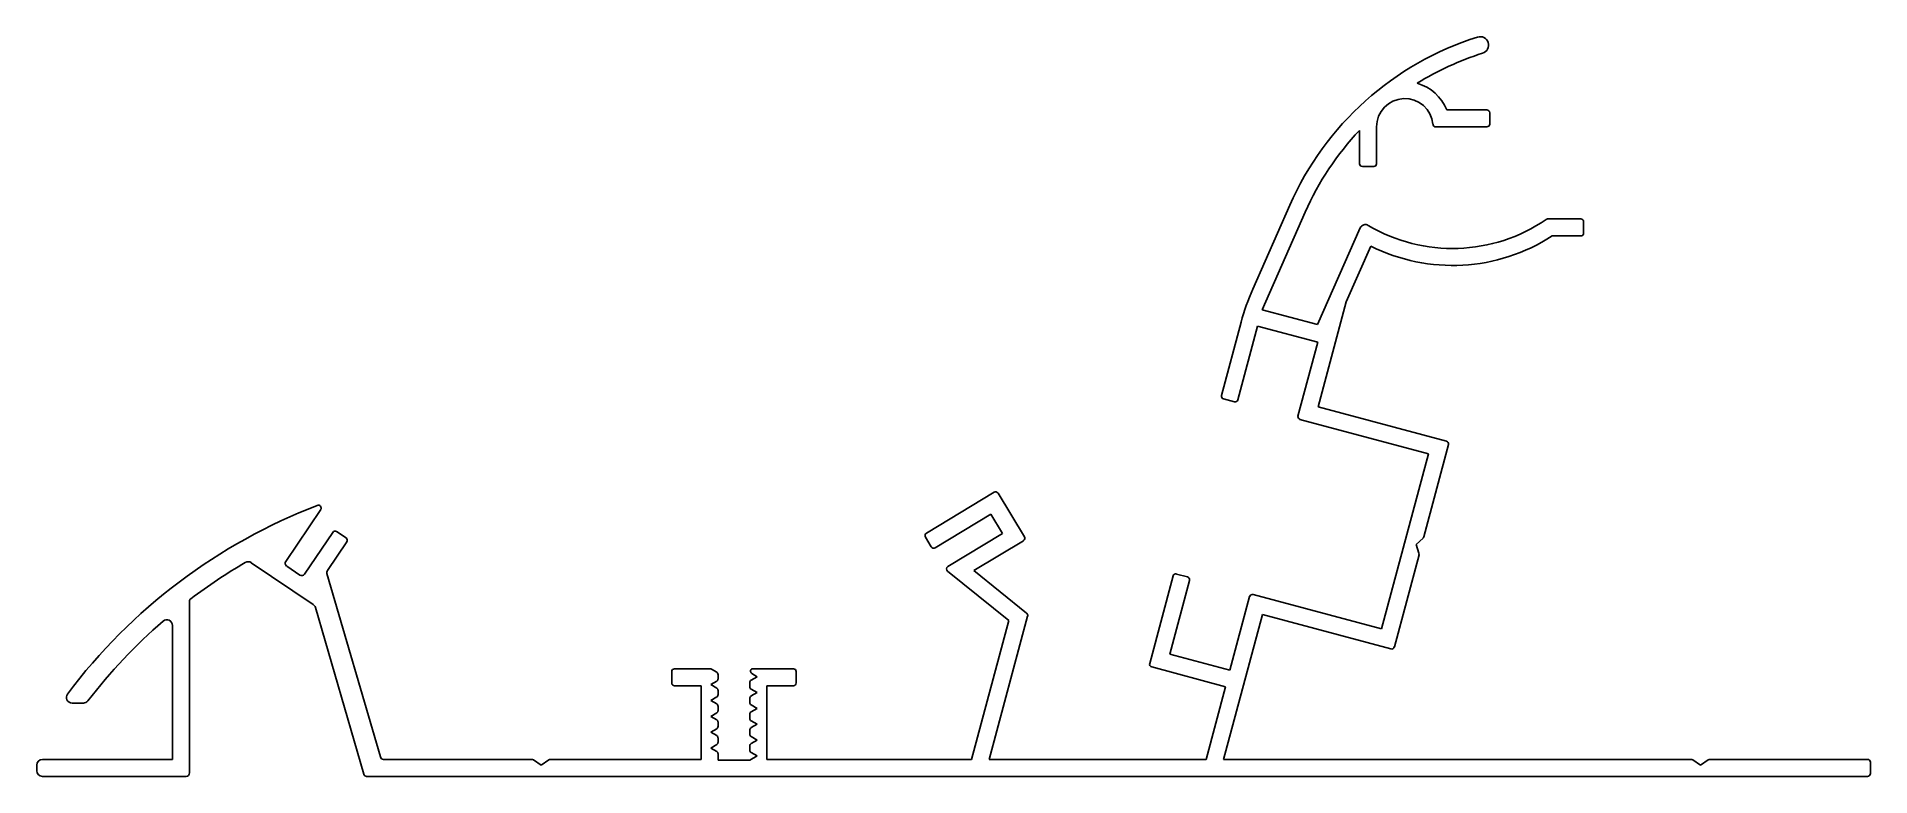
# Model space of a CAD drawing. Extents: x 5 to 167, y 5 to 70.
import ezdxf

# ---------------------------------------------------------------- set-up
doc = ezdxf.new("R2010")
doc.units = 0
doc.layers.get('0').update_dxf_attribs({"linetype": 'CONTINUOUS'})

msp = doc.modelspace()

# ---------------------------------------------------------------- linework, layer by layer
for p, q in [((132.69, 63.8), (129.15, 63.8)), ((132.94, 62.55), (132.94, 63.55)), ((121.44, 61.98), (121.44, 59.05)), ((122.94, 59.05), (122.94, 62.3)), ((128.18, 62.3), (132.69, 62.3)), ((121.69, 58.8), (122.69, 58.8)), ((115.28, 55.38), (112, 47.96)), ((112.84, 46.15), (116.65, 54.77)), ((140.99, 54.17), (138.06, 54.17)), ((141.24, 52.92), (141.24, 53.92)), ((121.5, 53.37), (117.73, 44.84)), ((138.44, 52.67), (140.99, 52.67)), ((120.26, 46.86), (122.43, 51.77)), ((117.73, 44.84), (112.84, 46.15)), ((117.78, 37.58), (120.26, 46.86)), ((110.98, 45.05), (109.24, 38.58)), ((110.69, 38.19), (112.44, 44.71)), ((112.44, 44.71), (117.75, 43.28)), ((117.75, 43.28), (116, 36.76)), ((109.42, 38.27), (110.39, 38.01)), ((129.13, 34.54), (117.78, 37.58)), ((116.18, 36.46), (127.53, 33.42)), ((127.12, 26.1), (129.3, 34.24)), ((127.53, 33.42), (123.39, 17.96)), ((89.16, 30.03), (83.17, 26.41)), ((91.83, 26.1), (89.5, 29.95)), ((26.58, 23.92), (29.66, 28.5)), ((83.94, 25.13), (88.86, 28.1)), ((88.86, 28.1), (89.9, 26.39)), ((30.72, 26.49), (28.23, 22.8)), ((31.9, 26), (31.07, 26.56)), ((83.08, 26.07), (83.6, 25.21)), ((89.9, 26.39), (85.07, 23.47)), ((126.43, 25.43), (127.05, 25.97)), ((30.25, 23.11), (31.97, 25.65)), ((87.37, 23.11), (91.75, 25.75)), ((124.52, 16.37), (126.7, 24.5)), ((126.69, 24.65), (126.43, 25.43)), ((23.52, 23.81), (28.99, 20.13)), ((27.82, 22.72), (26.66, 23.51)), ((34.93, 6.66), (30.21, 22.86)), ((85.04, 23.06), (90.46, 18.7)), ((92.03, 19.36), (87.37, 23.11)), ((106.24, 22.56), (105.28, 22.81)), ((104.97, 22.64), (102.9, 14.91)), ((104.67, 15.73), (106.42, 22.25)), ((18.07, 5.24), (18.07, 20.39)), ((29.19, 19.85), (33.48, 5.12)), ((111.73, 20.83), (109.99, 14.31)), ((123.39, 17.96), (112.04, 21)), ((16.57, 18.27), (16.57, 6.44)), ((90.46, 18.7), (87.17, 6.44)), ((88.73, 6.44), (92.12, 19.1)), ((109.43, 6.44), (112.86, 19.23)), ((112.86, 19.23), (124.21, 16.19)), ((103.08, 14.6), (109.6, 12.86)), ((109.99, 14.31), (104.67, 15.73)), ((60.67, 14.19), (60.67, 13.19)), ((64.06, 14.44), (60.92, 14.44)), ((64.12, 13.04), (64.65, 13.35)), ((64.65, 12.74), (64.12, 13.04)), ((64.65, 14.14), (64.18, 14.41)), ((64.77, 13.56), (64.77, 13.92)), ((67.57, 13.22), (67.57, 12.86)), ((68.22, 13.74), (67.7, 13.44)), ((67.74, 14.02), (68.22, 13.74)), ((71.42, 14.44), (67.86, 14.44)), ((71.67, 13.19), (71.67, 14.19)), ((7.69, 11.41), (8.69, 11.41)), ((60.92, 12.94), (63.27, 12.94)), ((63.27, 12.94), (63.27, 6.44)), ((64.12, 11.64), (64.65, 11.95)), ((64.65, 11.34), (64.12, 11.64)), ((64.77, 12.16), (64.77, 12.52)), ((67.57, 11.82), (67.57, 11.46)), ((67.7, 12.65), (68.22, 12.34)), ((68.22, 12.34), (67.7, 12.04)), ((69.07, 6.44), (69.07, 12.94)), ((69.07, 12.94), (71.42, 12.94)), ((109.6, 12.86), (107.88, 6.44)), ((64.12, 10.24), (64.65, 10.55)), ((64.65, 9.94), (64.12, 10.24)), ((64.77, 10.76), (64.77, 11.12)), ((64.77, 9.36), (64.77, 9.72)), ((67.57, 10.42), (67.57, 10.06)), ((67.7, 11.25), (68.22, 10.94)), ((68.22, 10.94), (67.7, 10.64)), ((67.7, 9.85), (68.22, 9.54)), ((64.12, 8.84), (64.65, 9.15)), ((64.65, 8.54), (64.12, 8.84)), ((64.77, 7.96), (64.77, 8.32)), ((67.57, 9.02), (67.57, 8.66)), ((68.22, 9.54), (67.7, 9.24)), ((67.7, 8.45), (68.22, 8.14)), ((68.22, 8.14), (67.7, 7.84)), ((64.12, 7.44), (64.65, 7.75)), ((64.65, 7.14), (64.12, 7.44)), ((64.77, 6.44), (64.77, 6.92)), ((67.57, 7.62), (67.57, 7.26)), ((68.22, 6.74), (67.57, 6.37)), ((67.7, 7.05), (68.22, 6.74)), ((4.57, 5.94), (4.57, 5.44)), ((16.57, 6.44), (5.07, 6.44)), ((5.07, 4.94), (17.77, 4.94)), ((33.72, 4.94), (166.32, 4.94)), ((48.31, 6.44), (35.22, 6.44)), ((49.14, 5.94), (48.45, 6.4)), ((49.82, 6.4), (49.14, 5.94)), ((63.27, 6.44), (49.96, 6.44)), ((64.77, 6.37), (64.77, 6.44)), ((64.77, 6.44), (64.77, 6.44)), ((67.57, 6.37), (64.77, 6.37)), ((87.17, 6.44), (69.07, 6.44)), ((107.88, 6.44), (88.73, 6.44)), ((150.74, 6.44), (109.43, 6.44)), ((151.57, 5.94), (150.88, 6.4)), ((152.25, 6.4), (151.57, 5.94)), ((166.32, 6.44), (152.39, 6.44)), ((166.57, 5.19), (166.57, 6.19))]:
    msp.add_line(p, q)
for centre, radius, start, end in [((140, 44.46), 27.03, 107.5245, 156.1706), ((132.09, 69.52), 0.75, 287.5245, 107.5245), ((140, 44.46), 25.53, 107.5245, 121.8397), ((125.44, 62.3), 4, 22.0243, 74.1189), ((125.44, 62.3), 2.5, 5.2159, 180), ((132.69, 63.55), 0.25, 0, 90), ((140, 44.46), 25.53, 136.6457, 156.1706), ((128.18, 62.55), 0.25, 185.2159, 270), ((132.69, 62.55), 0.25, 270, 0), ((121.69, 59.05), 0.25, 180, 270), ((122.69, 59.05), 0.25, 270, 0), ((121.96, 53.17), 0.5, 59.342, 156.1706), ((129.66, 66.16), 14.6, 239.342, 304.4766), ((138.06, 53.92), 0.25, 90, 124.4766), ((140.99, 53.92), 0.25, 0, 90), ((129.66, 66.16), 16.1, 243.3388, 303.0711), ((140.99, 52.92), 0.25, 270, 0), ((130.3, 39.88), 20, 156.1706, 164.9996), ((109.48, 38.51), 0.25, 164.9996, 254.9996), ((110.45, 38.25), 0.25, 254.9996, 344.9996), ((116.25, 36.7), 0.25, 164.9996, 254.9996), ((129.06, 34.3), 0.25, 344.9996, 74.9996), ((89.29, 29.82), 0.25, 31.1706, 121.1706), ((47.26, -17.82), 50, 110.9745, 143.0829), ((29.45, 28.64), 0.25, 326, 110.9745), ((30.93, 26.35), 0.25, 56, 146), ((31.76, 25.79), 0.25, 326, 56), ((83.3, 26.2), 0.25, 121.1706, 211.1706), ((91.62, 25.97), 0.25, 301.1706, 31.1706), ((126.88, 26.16), 0.25, 311.3095, 344.9996), ((83.81, 25.34), 0.25, 211.1706, 301.1706), ((126.45, 24.57), 0.25, 344.9996, 18.6896), ((47.26, -17.82), 48.2, 120.2307, 127.0999), ((23.25, 23.4), 0.5, 56, 120.2307), ((26.82, 23.76), 0.3, 146, 236), ((27.99, 22.97), 0.3, 236, 326), ((30.5, 22.94), 0.3, 146, 196.2602), ((85.2, 23.26), 0.25, 121.1706, 231.1496), ((105.21, 22.57), 0.25, 74.9996, 164.9996), ((106.18, 22.31), 0.25, 344.9996, 74.9996), ((18.37, 20.39), 0.3, 127.0999, 180), ((28.71, 19.71), 0.5, 16.2602, 56), ((111.98, 20.76), 0.25, 74.9996, 164.9996), ((47.26, -17.82), 48.2, 130.8404, 142.3724), ((16.07, 18.27), 0.5, 360, 130.8404), ((91.88, 19.16), 0.25, 344.9996, 51.1496), ((124.27, 16.43), 0.25, 254.9996, 344.9996), ((103.14, 14.85), 0.25, 164.9996, 254.9996), ((60.92, 14.19), 0.25, 89.9999, 180), ((60.92, 13.19), 0.25, 180, 270), ((64.06, 14.19), 0.25, 60.0001, 89.9999), ((64.52, 13.92), 0.25, 0, 60.0001), ((64.52, 13.56), 0.25, 300.0001, 360), ((67.86, 14.22), 0.226, 90, 240.0001), ((71.42, 14.19), 0.25, 0, 90), ((71.42, 13.19), 0.25, 270, 0), ((7.69, 11.91), 0.5, 143.0829, 270), ((8.69, 11.91), 0.5, 270, 322.3724), ((64.52, 12.52), 0.25, 0, 60.0001), ((64.52, 12.16), 0.25, 300.0001, 360), ((64.52, 11.12), 0.25, 0, 60.0001), ((67.82, 12.86), 0.25, 180, 240.0001), ((67.82, 11.82), 0.25, 120.0001, 180), ((67.82, 11.46), 0.25, 180, 240.0001), ((64.52, 10.76), 0.25, 300.0001, 360), ((64.52, 9.72), 0.25, 0, 60.0001), ((67.82, 10.42), 0.25, 120.0001, 180.0001), ((67.82, 10.06), 0.25, 180.0001, 240.0001), ((64.52, 9.36), 0.25, 300.0001, 360), ((64.52, 8.32), 0.25, 0, 60.0001), ((67.82, 9.02), 0.25, 120.0001, 180.0001), ((67.82, 8.66), 0.25, 180.0001, 240.0001), ((35.22, 6.74), 0.3, 196.2602, 270), ((64.52, 7.96), 0.25, 300.0001, 360), ((64.52, 6.92), 0.25, 0, 60.0001), ((67.82, 7.62), 0.25, 120.0001, 180.0001), ((67.82, 7.26), 0.25, 180.0001, 240.0001), ((5.07, 5.94), 0.5, 90, 180), ((5.07, 5.44), 0.5, 180, 270), ((17.77, 5.24), 0.3, 270, 0), ((33.72, 5.19), 0.25, 196.2602, 270), ((48.31, 6.19), 0.25, 56.3099, 90), ((49.96, 6.19), 0.25, 90, 123.6901), ((150.74, 6.19), 0.25, 56.3099, 90), ((152.39, 6.19), 0.25, 90, 123.6901), ((166.32, 6.19), 0.25, 0, 90), ((166.32, 5.19), 0.25, 270, 0)]:
    msp.add_arc(centre, radius, start, end)
at = {"extrusion": (-2.74299e-08, 4.75097e-08, 1)}
msp.add_arc((67.82, 13.22, 0), 0.25, 120.0001, 180, dxfattribs=at)

doc.saveas('drawing.dxf')
